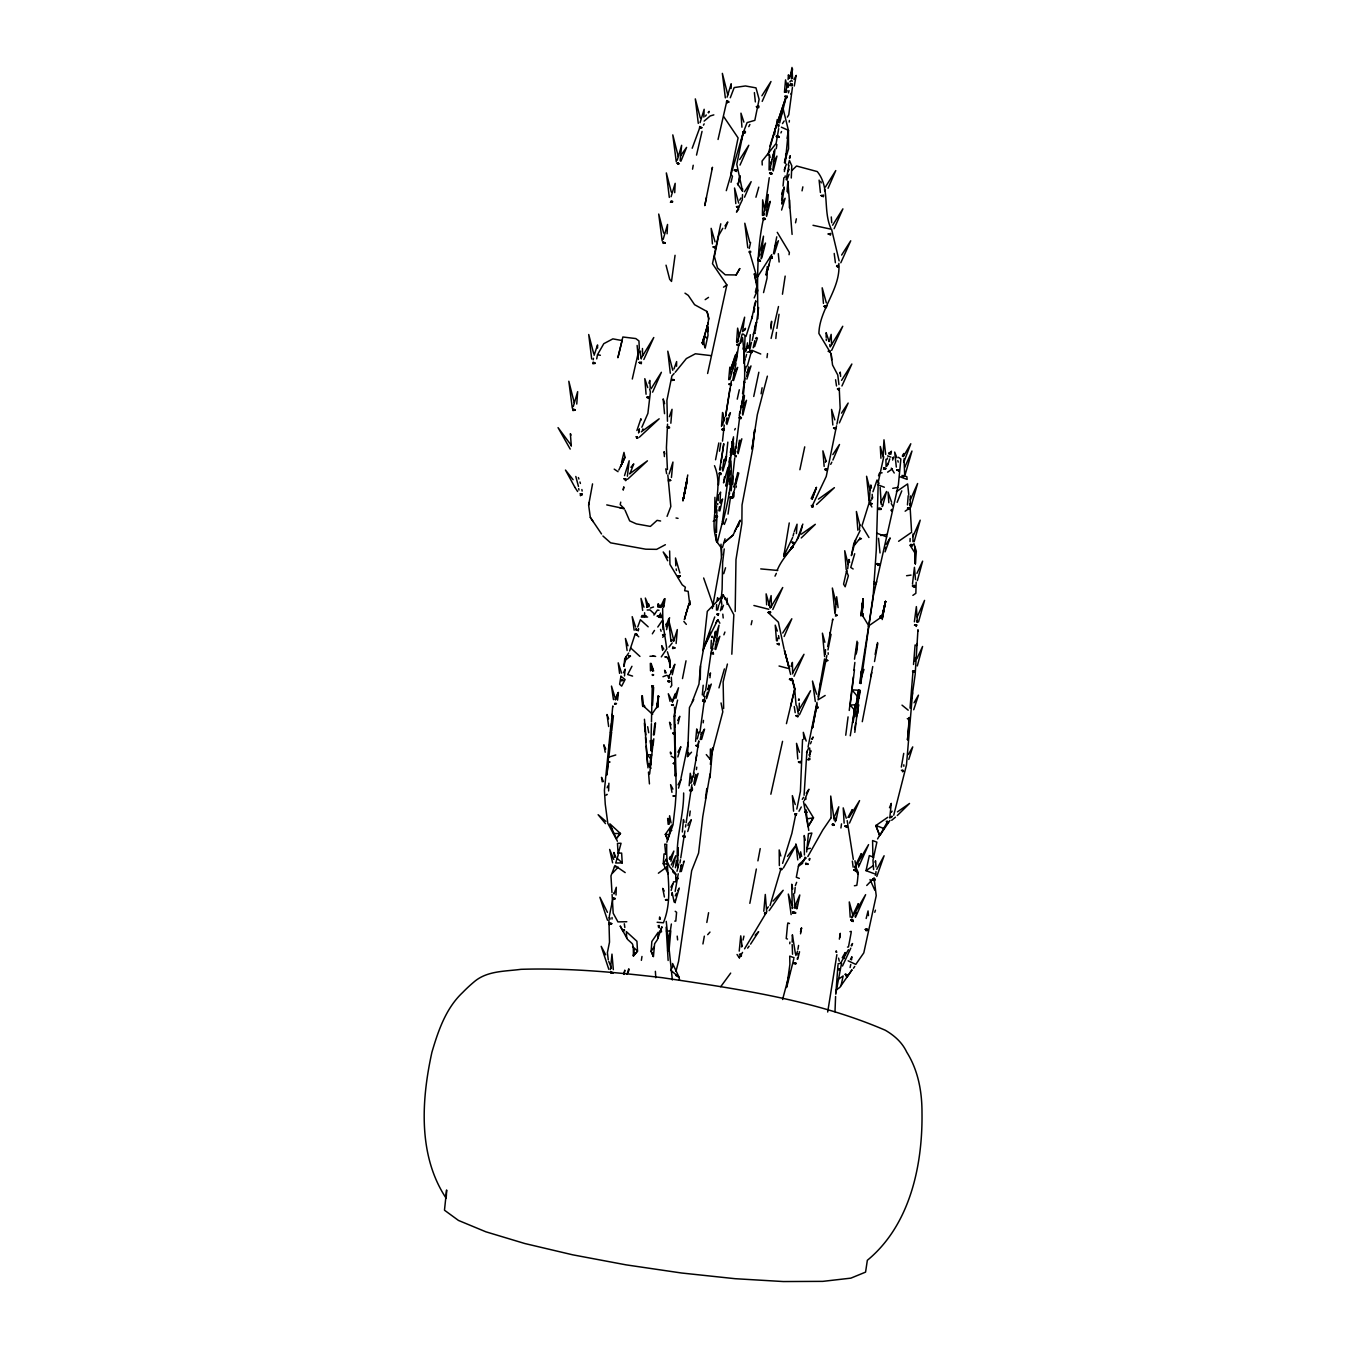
<?xml version="1.0" encoding="UTF-8"?>
<svg xmlns="http://www.w3.org/2000/svg" width="1349" height="1349" viewBox="0 0 1349 1349"><rect width="100%" height="100%" fill="white"/><g stroke="black" fill="none" stroke-linecap="round" stroke-linejoin="round"><path stroke-width="1.5" d="M637.133 345.445L638.431 359.441M744.463 350.538L744.429 346.137M863.056 616.409L863.056 613.728L861.589 613.98L863.056 598.686L862.196 615.245M730.888 461.004C732.625 482.487 727.549 503.362 722.474 524.002M665.546 834.39L667.704 839.82L673.016 824.762L675.225 805.555L676.237 791.779L675.343 746.638M640.893 420.298L640.91 418.73L636.913 430.55M702.323 694.937L703.2 685.241M883.005 456.94L883.983 439.808L885.669 454.411M706.269 754.597L710.282 759.436L710.417 748.948M743.957 361.347L745.019 337.84L744.833 335.463L743.114 334.012M792.167 942.091L792.386 934.79L795.472 953.996M597.556 348.059L597.556 344.922L594.116 355.276M735.188 611.502L735.981 559.616L741.866 523.429L742.034 504.981L752.843 448.155L754.664 429.926L752 448.93M911.536 531.152L910.153 507.73L905.145 511.204M700.266 679.609L700.502 665.883L703.723 647.824L714.751 616.931M675.967 971.246L678.581 961.314L691.666 870.678L698.58 853.091L702.762 816.685L710.063 773.955M767.244 266.562L767.041 278.147L763.551 292.598M609.09 919.006L609.107 917.438M613.34 969.661L611.974 954.114L610.406 969.627M658.278 606.763L658.413 603.93L659.459 606.645M675.276 750.128L674.584 707.196L674.702 708.04M715.864 532.282L716.926 512.097M716.555 532.383L716.555 515.824M718.208 500.664L718.326 494.712M787.681 189.012L787.833 181.306L792.099 234.406M789.367 207.695L789.536 199.972M907.455 504.931L908.197 495.757M910.035 541.59L910.137 538.538M914.386 621.805L916.359 606.595L917.32 621.906M677.586 866.058L678.007 847.644L678.075 855.401M660.841 607.084L660.858 605.178L659.998 606.915M666.221 623.845L666.153 626.695M671.448 672.291L671.465 670.386L670.622 672.122M617.909 695.561L617.893 692.846L615.296 699.676M675.36 899.648L675.242 902.785M763.146 220.14C756.182 252.735 757.598 285.988 757.902 318.786M861.151 671.279L860.814 683.623L872.584 599.26L898.383 484.763L900.862 458.947L898.367 457.277M862.618 615.684L862.669 613.795M620.54 833.463L616.105 838.758L607.826 823.413L605.246 804.088L604.419 790.278L610.675 727.415M650.184 766.299L650.876 755.002M689.761 604.706L688.159 591.351L684.651 590.71L685.359 587.203L682.206 584.825L669.964 564.455L669.627 550.982M825.284 654.332L825.537 649.662M804.088 795.252L806.753 753.636M742.506 194.593L742.321 199.804L736.487 212.13L738.78 209.044M742.608 191.339L736.79 164.308L743.198 132.775L747.093 122.59L754.833 120.348L759.116 99.337L755.98 87.87L745.441 85.965L734.193 87.567L730.298 97.769M642.546 355.714L642.461 348.497M650.471 766.03L650.707 759.807M652.174 741.798L651.837 750.786L650.1 740.753M744.463 395.459L742.439 414.109M831.54 344.484L831.153 334.367L829.247 341.314M658.008 706.927L658.43 695.983L656.912 707.719M676.557 366.253L676.625 361.566L673.994 368.918M691.548 752.186L687.535 756.553L689.44 707.567L693.74 699.473M731.141 88.461L731.209 83.773L727.094 97.162M766.637 911.3L765.288 894.454L763.804 911.266M664.433 634.401L662.595 634.839L663.86 634.721M665.124 656.862L666.861 657.064L665.108 657.014M673.37 704.515L671.532 704.903L673.471 705.105M788.103 79.49L788.406 74.819L789.334 77.82M657.975 706.792L658.43 695.983L657.317 706.741M667.553 950.674L669.02 950.657L670.757 930.979L666.372 931.046M732.844 484.257L733.182 476.332M446.334 1196.276L446.62 1189.97L444.479 1210.205L458.475 1220.44L485.876 1231.806L524.812 1243.525L572.634 1254.806L626.088 1264.856L681.532 1273.001L735.171 1278.7L783.364 1281.55L822.823 1281.365L850.865 1278.144L865.569 1272.124L867.34 1260.303C910.035 1225.128 922.733 1165.418 921.991 1112.52C922.008 1091.442 918.113 1070.212 906.764 1052.186C902.245 1042.507 894.488 1035.594 885.315 1030.248C814.779 999.761 737.684 989.019 662.258 977.688C615.363 972.191 568.216 967.84 520.95 969.324C505.555 971.415 488.389 970.69 475.472 980.723C470.97 984.399 466.687 988.328 462.64 992.51C445.878 1008.276 438.256 1030.703 431.916 1052.237C421.394 1100.008 417.836 1155.806 446.249 1198.384M647.874 606.662L647.925 604.706L646.626 607.387M912.969 541.691L912.936 534.035M651.398 723.705L650.842 750.718L652.292 740.281M651.466 721.985L652.258 685.629M836.127 952.36L836.211 950.826L836.751 952.276M667.536 424.193L666.423 447.598L667.418 469.57M915.178 553.377L915.128 547.424L915.296 563.747L915.128 547.424L915.347 563.747L916.325 551.235L913.897 543.512M729.253 484.527L729.792 478.271L730.231 479.789M731.816 654.214L733.839 614.722L723.283 594.926L707.298 611.35L703.031 650.555L710.114 632.108M889.278 453.871L889.362 452.471L888.687 453.702M875.99 871.589L875.788 874.675M608.989 748.746L609.192 745.238M708.225 330.893L707.264 326.104L708.191 322.512M716.606 604.537L716.471 610.085M732.861 454.411L733.603 442.877M771.409 607.134L771.122 595.6L768.711 605.364M792.672 673.927L792.386 662.393L791.121 666.524M799.215 710.367L799.299 703.183M766.434 271.149L766.148 275.213L771.746 254.641L757.008 277.658L749.437 251.605M904.639 474.072L904.032 458.761M910.271 506.533L910.238 495.825M683.639 792.976C683.926 815.757 675.495 837.999 677.535 860.679M752.287 340.437L755.744 323.693M861.977 613.761L863.056 598.686L860.864 615.903M835.807 994.213L837.982 964.957M633.642 955.699L634.081 949.831M660.099 614.925C660.15 614.621 660.909 618.011 660.386 613.104M656.71 707.247L658.43 695.983L657.351 706.691M655.378 971.314L655.799 977.772M657.789 938.516L658.245 932.193L651.837 941.501L651.129 951.281L653.422 956.66L654.619 943.744L657.317 939.815L661.971 926.78L659.981 932.344M668.311 873.022L668.244 873.983L663.27 863.714L663.995 853.934L666.035 854.102M674.922 715.729L674.045 716.994L675.427 776.164L675.596 773.837M787.074 191.541L787.833 181.306L788.001 193.042M861.826 615.532L863.056 598.686L861.033 615.448M861.775 615.228L863.056 598.686L861.792 615.329M858.217 704.667L854.811 732.355M675.023 697.703L675.158 693.909L672.342 701.092M719.337 474.781L718.528 484.78M717.685 504.627L717.786 503.531M724.228 548.925L722.642 562.466L722.103 589.361L721.226 598.804L719.287 604.234M771.004 328.954L771.611 321.298L770.835 327.352M792.419 87.466L788.76 114.817L787.344 117.144M847.712 568.789L848.201 564.118M859.397 529.533L859.869 524.879M859.633 690.317L856.463 717.162M901.334 767.075L903.729 753.383M667.03 870.189L667.317 866.581L658.379 873.208M675.444 867.711L676.389 860.544L677.822 867.677M916.173 582.195L915.853 593.307L912.868 595.364M908.282 736.116L907.506 739.707L909.293 717.483M910.035 708.124L912.936 672.038M913.526 664.517L915.094 644.974L916.595 645.53L917.168 643.54M700.502 665.883L698.967 684.145L692.239 701.75M733.316 440.668L733.502 438.476M792.386 908.248L792.521 906.697M799.89 858.065L800.632 851.826L801.66 856.43M703.858 117.076L704.161 109.286L700.064 122.658M707.736 331.888L708.124 327.453M709.979 777.867L712.626 748.105M776.248 126.435L777.226 119.521M777.328 640.893L777.614 638.043M606.797 772.387L606.932 774.731L608.517 757.227M719.978 502.502L720.551 492.081L719.894 494.088M739.437 440.229L737.768 452.623M791.273 178.017L791.796 165.792L789.418 160.396L788.17 165M912.582 692.813L906.477 765.001L893.729 815.201M670.082 859.6L670.284 856.716L669.357 858.453M671.819 895.399L672.173 892.566L674.095 901.992M659.391 919.36L659.644 916.949L660.234 919.327M781.644 200.495L782.639 190.192M783.044 186.061L783.836 177.798M784.427 171.61L784.831 167.478M785.236 163.347L788.406 130.33L783.347 109.691M789.755 943.727L789.907 942.074M794.628 893.122L795.185 887.507M803.481 801.407L808.051 826.701L813.211 817.73M816.87 705.831L812.52 727.735L812.874 724.076M806.651 851.927L808.422 833.648L811.879 833.041L806.938 848.943M832.417 620.321L832.856 618.972L827.696 646.475M847.189 820.647L853.293 859.38M839.887 937.386L840.292 933.323L839.348 939.14M835.587 996.456L834.997 1011.767M907.506 739.707L909.597 717.752M914.993 661.195L915.448 657.503M775.827 338.498L776.434 332.427M722.491 441.123L724.244 425.07M725.829 461.071L727.819 442.135M730.416 497.764L728.022 514.104M789.974 158.086L790.21 155.675L789.367 157.951M736.352 360.47L738.932 343.641M653.169 744.783L653.81 738.797M654.248 734.817L655.53 722.845M723.958 459.722L722.457 470.042M731.124 490.867L734.75 457.851M789.216 122.068L789.367 120.516M606.932 774.731L608.433 761.021M608.871 757.109L611.569 732.574M611.755 730.821L613.424 715.712L612.176 715.729L611.991 714.397M667.097 233.782L667.553 224.457L663.168 239.363M674.719 192.671L675.174 183.329L671.077 196.718M649.628 774.022L653.22 742.102M668.396 941.164L669.053 935.397M711.328 640.269L710.906 648.599M739.792 416.335L736.217 444.917M753.787 311.602L754.732 303.508M690.216 811.036L689.609 815.875M703.183 722.828L703.47 720.4M709.945 677.771L710.468 672.915L709.625 675.208M838.842 263.409C840.933 289.124 819.366 308.921 818.91 333.49L831.153 353.86L832.535 365.006L837.78 375.022L838.943 384.566M714.919 497.343L714.683 512.907M797.95 955.008L798.136 953.608M854.305 709.861L850.19 705.038L854.473 669.627M856.497 652.95L857.762 642.529M851.556 959.864L851.894 956.728L850.426 959.527M849.229 710.451L853.377 676.878M734.362 487.562L734.615 485.505M767.75 267.321L767.345 270.559L769.132 264.219M766.991 357.637L767.514 353.59M796.416 533.58L797.057 524.205L794.291 531.54M870.054 489.636L869.447 500.53M845.739 735.222L848.066 716.892M853.866 670.386L854.878 662.443M855.907 654.501L857.239 644.08M653.405 734.969L654.889 723.384M710.367 764.327L711.159 758.273M711.682 754.226L712.457 748.172M747.734 348.329L748.088 345.243L747.329 346.609M774.562 134.681L775.371 128.678L785.826 97.381M704.852 696.286L699.912 732.676M705.578 690.739L711.277 651.112M696.421 769.588L696.742 767.176M705.46 798.574L706.809 788.49M786.686 987.519L789.89 964.333L789.721 956.121L794.089 957.739M733.519 436.823L722.305 522.468L717.348 542.45C707.061 517.207 725.071 490.952 714.481 465.692M758.61 307.538L755.339 331.196M675.056 255.298L671.515 281.435L669.694 279.31L666.035 265.18M608.584 790.952L608.888 783.213M616.004 895.028L616.308 887.288L614.099 893.746M856.075 716.471L856.649 712.339M656.912 706.927L657.081 705.712M698.226 744.935L698.782 740.905L695.814 760.381M767.277 206.92L770.296 201.49L766.569 216.363M840.933 827.999L841.506 823.885M854.743 729.472L855.603 723.317M854.507 659.155L857.053 641.197M911.806 698.327L915.178 674.399L917.961 629.764L918.096 631.18M662.983 629.46L662.646 608.365M719.489 506.634L718.865 510.765M758.239 258.536L763.5 236.176L761.038 258.941M739.252 415.745L739.876 411.614M734.564 454.259L735.981 446.047M638.397 628.836L638.111 630.624M765.119 206.498L769.267 177.697M789.064 254.708L789.384 252.516L777.26 232.332M723.705 443.838L720.939 462.606L723.789 443.973M735.694 362.527L737.228 352.089L731.293 369.221M613.357 898.417L615.228 898.501L613.373 898.485M735.964 363.505L732.726 380.249M730.163 457.446L725.914 486.011M730.45 455.557L732.777 439.943M791.357 78.613L792.554 68.934L789.35 78.141M776.754 236.834L773.5 253.578M797.31 904.454L796.584 908.602M725.509 416.656L731.394 380.873M771.375 163.33L771.898 159.806M729.118 462.117L729.708 458.137M776.282 148.677L776.906 144.512M742.54 393.689L743.67 386.101M743.957 384.212L744.884 378.04M678.26 873.764L675.141 891.487M684.921 830.933L680.756 857.947M685.528 826.971L685.865 824.711M686.152 822.721L691.835 784.747M669.559 936.071L671.364 923.998M691.008 790.497C686.169 789.89 694.853 793.499 691.818 787.091M693.335 777.024L693.926 772.994M776.94 328.38L779.031 314.3M782.454 294.217L785.169 276.09M754.057 312.209L754.631 308.415M755.221 304.621L755.794 300.827L751.646 318.769M790.48 76.1L791.998 67.45L792.554 78.461M850.258 735.795L855.468 704.178M625.346 660.217L626.189 656.609L623.896 666.457L624.756 658.649L628.651 653.068M818.034 696.708L824.526 658.953M725.728 415.661L729.843 389.035M852.585 722.777L854.17 712.542M576.748 404.059L577.659 391.648L573.274 406.555M641.365 960.336L641.972 956.458M724.497 476.855L723.536 482.891L728.005 467.412M731.377 449.74L731.242 450.701M679.963 863.006L680.469 859.785M853.057 722.524L858.571 690.047M835.942 992.813L841.574 963.152L838.066 963.759M730.332 452.674L730.973 448.627M827.696 1012.02L836.869 954.687M719.472 451.224L720.804 443.012M719.573 469.604L720.67 463.449M769.975 169.485L771.527 161.273M763.315 214.896L768.272 194.593L766.215 215.317M761.106 393.807L762.101 387.787M752.051 448.829L757.329 414.615L767.379 376.152M854.372 716.083L858.79 690.03L857.559 697.568M789.013 165.337L786.113 179.67M792.622 537.526L783.803 556.075L789.249 522.94M885.315 548.858L885.585 547.289M787.091 138.306L788.406 130.33L781.375 127.177M819.922 686.708L820.833 681.194M626.712 937.943L626.341 931.603L636.93 941.282L637.521 951.096L633.406 955.935L633.895 953.001C632.664 962.124 634.452 944.907 631.922 943.356L627.437 939.275L620.169 925.97L623.272 931.653M825.47 462.336L825.706 460.936M778.677 128.678L776.13 143.449L762.067 161.087L762.236 165M717.078 600.389L717.584 597.624L718.241 600.322M797.917 949.308L798.574 945.43M800.547 933.812L801.525 927.994L800.497 931.889M851.759 812.587L852.231 809.619L847.931 817.511M844.744 955.53L845.216 952.546L842.214 957.756M692.543 169.165L693.217 165.252M746.115 350.875L747.498 342.848M848.437 562.567L849.01 559.481L849.6 562.567M870.29 488.085L870.864 484.999L871.454 488.085M779.688 122.928L784.68 102.844M693.504 773.567L696.759 755.035M836.093 817.663L835.267 821.794M716.488 541.269L716.184 534.457L716.488 541.269L720.906 547.323L722.508 547.374L725.037 538.791M713.874 640.606L715.526 631.315L713.52 641.433M742.608 331.669L744.631 317.184L737.178 342.916M772.876 169.907L774.933 149.183L772.522 157.209M748.577 366.861L746.655 376.405M712.323 608.601L721.411 557.761L721.007 544.17M708.866 685.005L707.972 689.794M695.679 774.41L693.74 783.954M670.841 423.232L672.038 409.303L669.391 416.656M686.641 482.638L687.332 478.828M676.119 643.524L677.299 629.595L673.522 641.449M715.931 510.327L716.707 506.229M702.93 943.963L704.347 936.139M706.825 922.463L708.596 912.7M593.172 359.829L593.459 358.311M677.249 160.194L681.633 145.287L680.132 160.733M624.486 675.933L625.16 669.155L623.474 672.746M638.633 628.803L638.262 630.708M749.251 248.536L750.584 242.483M682.493 678.581L686.017 660.808M596.713 358.868L597.472 354.736L603.796 343.675L612.851 338.869L622.125 340.555L617.893 357.738L622.85 336.997L635.801 338.565L638.954 340.943L639.291 348.261L632.293 379.018M601.519 533.951L590.322 517.392L588.636 505.15L592.548 483.886M778.491 306.527L771.105 338.414M681.312 864.827L679.896 871.876M874.506 661.55L877.777 643.692M882.212 619.562L885.517 601.469L881.976 616.409M708.141 327.419L707.18 326.003L708.04 335.176L705.19 348.059C700.047 335.378 712.913 323.726 706.859 311.434L694.583 304.689L688.277 295.38L684.988 293.171M687.771 474.966L682.982 500.614L684.668 493.009M673.994 716.117L677.603 700.08M812.52 727.735L816.954 704.026M725.779 460.785L726.538 456.215L724.969 458.896M816.988 702.273L808.051 747.026M890.846 454.309L891.385 451.207L889.75 453.888M749.842 903.341L756.351 869.026M757.902 860.864L760.212 848.605M671.65 641.197L671.937 639.679L671.229 641.062M862.281 721.681L871.791 672.51M876.799 646.559L877.575 642.546M715.56 459.773L718.815 442.961M790.076 85.796L790.531 83.419M781.813 204.003L784.309 187.14L781.847 194.02M701.699 732.456L700.198 739.606M687.973 825.47L688.428 823.075M860.477 858.082L861.235 853.63L854.743 867.07M857.526 908.113L858.284 903.661L851.792 917.101M750.297 334.721L749.235 348.582M711.749 637.521L712.019 636.138L712.373 637.487M870.779 676.608L872.752 666.558M875.113 654.484L877.086 644.417M614.655 703.47L616.51 703.571L614.672 703.554M644.164 615.717L646.019 615.869L644.181 615.852M663.91 605.937L665.091 598.652L661.752 606.898M826.87 655.445L818.05 699.844L825.166 695.477M827.966 649.898L831.068 634.317L829.854 634.536L829.955 632.479M624.536 475.607L629.174 460.751L627.403 476.231M728.258 470.211L728.713 467.901L727.92 471.745M799.552 951.753L797.664 959.324M866.176 918.484L868.048 910.946L868.452 915.6M889.834 817.342L891.267 803.38L889.497 807.747M718.056 139.47L726.892 100.737M809.096 859.886L809.366 858.504M797.225 959.173L797.512 957.79M882.229 617.741L885.517 601.469L881.605 618.061M588.636 505.15L589.226 502.317M620.725 502.132L620.22 504.627L624.233 508.624L620.102 508.033M609.394 915.887L613.053 897.911M730.197 472.723L726.184 485.876M795.539 222.804L796.365 218.808M802.048 190.85L802.857 186.853M679.255 887.996L675.174 902.026M813.076 505.47L813.059 506.904L811.255 505.42M836.532 425.846L826.246 476.45L811.946 506.533M836.886 424.142L840.14 408.14L839.247 388.225M742.523 952.411L739.454 957.756M795.623 814.981L791.863 833.429L782.622 863.343M796.821 809.08L800.412 791.391L802.537 739.539M882.229 617.657L885.517 601.469L882.263 616.51L868.149 626.256M707.618 373.488L726.858 284.926L712.491 263.696L720.771 223.799M671.431 477.495L672.949 462.049L669.155 473.904M755.389 292.193L756.249 288.012M680.975 778.289L688.378 742.473M742.135 334.063L739.927 343.54M727.094 418.443L726.049 423.198M749.842 349.509L751.444 342.376M754.799 340.656L753.197 347.772M711.564 650.926L713.79 641.433M706.488 197.544L704.768 205.621L712.474 167.276L711.918 169.434M617.538 700.131L618.415 692.408L615.448 699.693M731.596 497.056L732.305 498.169L733.519 492.233C736.2 501.356 727.145 497.882 730.905 496.736M735.188 484.409L737.718 472.555M735.154 484.476L736.79 476.703M753.737 396.471L758.846 372.24M799.873 469.722L804.729 446.856M686.708 483.195L682.982 500.614L687.197 478.861L682.982 500.614L686.675 483.279M745.137 329.847L745.457 328.33L743.704 330.876M725.104 599.344L725.425 597.826M613.879 893.712L614.082 892.819M739.353 957.908L737.026 954.485M663.607 607.37L663.927 605.87M740.652 407.516L741.09 405.476M883.764 456.755L878.233 482.166L876.277 550.105L872.938 599.209L859.6 683.302L864.001 669.424M803.144 860.713L802.571 863.343L798.406 866.227M800.665 932.007L801.525 927.994M830.799 818.27L822.755 830.057L807.832 856.548M841.034 985.681L843.142 975.951L838.033 979.475M873.865 873.545L866.041 870.645L869.312 855.603L873.612 857.188M850.764 964.501L850.072 967.553M875.113 888.687L874.793 890.155L870.021 879.514M751.157 624.722L752.051 620.641M640.269 352.544L640.573 351.145M737.245 399.169L739.319 389.76M770.852 794.224L782.555 741.326M844.137 958.464L844.457 956.997M743.063 940.017L743.94 936.105M784.916 177.292L785.219 175.926M855.671 539.853L851.388 555.619L853.866 543.293L860.122 530.562M785.607 92.272L787.968 82.812M729.86 379.592L734.362 363.134M722.626 424.918L724.346 417.802M717.634 610.035L718.747 605.279M721.597 605.937L720.484 610.692M703.52 696.253L704.616 691.514M707.483 692.172L706.37 696.927M739.606 413.89C746.452 389.153 745.221 362.898 742.574 337.604M774.444 150.683L771.965 159.57M696.522 155.084L702.036 131.376M676.996 871.252L678.732 864.271M725.458 462.285L722.811 471.088M735.998 487.495L736.352 485.994M790.598 706.37L794.713 689.086L796.079 705.257M727.415 664.045L723.131 681.953L723.654 708.562M786.433 723.654L794.848 688.513L791.678 678.446M788.457 92.929L789.03 90.568M732.827 369.053L734.362 362.712M714.919 649.189L719.034 625.194L714.43 639.072M697.298 738.932L699.119 731.866M690.857 783.297L692.678 776.215M621.501 462.488L623.98 452.404L624.975 457.345L620.506 466.552L623.474 460.734M783.803 556.075L784.798 552.028M731.006 182.284L732.473 176.348L730.77 173.836L738.088 137.885L723.722 116.655M740.921 142.067L743.198 132.775L726.285 190.664M793.06 536.042L793.836 533.024M747.363 365.984L751.646 350.656M786.99 986.136L793.802 958.903M628.651 970.639L629.022 969.122M794.274 86.016L796.18 75.375L794.005 79.49M746.57 354.382L745.778 357.35M741.579 403.435L742.641 399.388M778.39 127.177L778.997 124.816M753.298 334.417L753.568 333.338M732.271 498.101L734.783 488.473M735.778 484.628L738.797 473.077M784.781 102.44L786.197 97.061M662.528 606.544L664.231 599.057L660.268 607.505M757.447 337.941L754.58 346.693M678.075 723.789L679.778 716.302L677.687 720.484M710.282 759.436L722.811 711.817L721.041 702.947M782.589 999.508L790.025 971.449M742.22 190.749L742.692 188.978M887.76 463.415L887.018 466.063M744.935 371.009L746.267 366.321M784.696 161.239L786.4 153.769L785.54 155.051M755.929 197.241L758.779 187.157M767.935 154.899L775.371 128.678L785.978 97.195L787.327 96.369M668.649 677.552L669.509 674.82M770.06 905.55L780.987 868.621M794.342 905.246L794.73 903.897M708.68 112.827L709.102 111.377L708.124 112.557M666.895 842.248L671.836 825.082L665.31 834.373L667.637 839.668M718.966 687.889L724.396 668.919M889.767 458.879L887.827 464.815M791.897 86.066L792.318 84.582M854.71 553.714L850.764 567.474L853.158 568.991M704.111 336.71L706.134 337.57L704.111 336.71L702.205 343.287L707.264 326.104L707.905 330.825M743.046 349.104L744.193 345.209M687.535 756.553L688.664 752.675M652.343 670.554L652.764 669.138M882.195 506.33L882.583 505.015M809.535 860.055L809.973 858.554M797.023 908.754L799.788 894.977L794.19 907.877M836.009 820.597L838.774 806.803L833.665 818.236M856.042 913.914L856.463 912.48M875.096 862.247L875.552 860.763L876.024 866.952M648.92 383.15L649.796 380.384L650.252 387.618M636.172 630.27L636.441 629.342M672.274 674.702L674.837 664.248L672.746 668.429M675.967 698.226L678.53 687.788L672.443 702.036M784.376 162.639L788.558 148.812L788.406 130.33M731.091 368.968L735.256 355.141M874.776 912.278L875.434 910.17M723.722 573.696L725.543 567.76M738.291 526.312L740.112 520.377L734.48 531.708M754.749 328.161L756.587 322.192L755.76 323.642M743.215 397.382L743.839 395.375M607.168 787.799L607.775 785.944M627.032 974.265L628.651 969.054M671.161 890.424L673.168 883.072L670.908 887.136M769.807 146.434L775.371 128.678L783.398 109.606M803.819 860.932L805.016 857.138M734.885 454.208L735.846 451.291M719.86 510.967L722.558 498.995L720.265 503.042M880.341 617.842L880.442 615.835L879.835 618.196M745.963 336.508L752.54 316.054M666.558 629.629L669.593 617.707L666.237 624.739M722.052 598.754L723.283 594.926M858.52 865.282L858.993 863.866M892.65 460.06L893.594 457.041L892.583 458.255M839.803 373.471L840.258 372.105L840.629 376.438M798.473 700.215L798.928 698.833L799.08 700.249M745.322 358.834L743.771 363.168M678.53 788.136L681.026 779.351L678.041 784.781M789.081 174.274L786.905 179.99M668.75 678.496L669.239 677.046M723.469 605.279L721.884 609.613M770.464 170.025L770.953 168.574M763.804 215.435L764.293 213.985M720.046 470.16L721.074 467.26M672.746 867.002L675.798 855.721L671.262 864.996M762.826 218.842C765.237 221.691 766.586 216.498 762.86 218.521M917.354 580.593L922.632 561.133L916.932 573.359M917.303 665.934L922.581 646.475L916.882 658.717M775.001 576.158L776.333 573.359M872.955 491.761L877.035 480.008L879.059 483.347M878.519 475.759L879.379 473.263L882.111 472.791M677.839 756.958L680.84 746.722L677.873 752.152M670.891 861.303L673.876 851.067L669.576 859.279M681.296 871.538L684.179 861.033L683.302 862.315M855.081 916.73L855.57 915.33M784.359 169.755L786.332 164.173M914.15 541.758L920.203 520.174L912.868 536.598M918.5 621.973L924.554 600.389L917.219 616.813M908.771 759.453L912.733 746.891L908.332 754.546M773.23 170.952L776.94 156.096L773.938 161.509M759.521 255.568L760.043 254.135M761.797 257.946L765.507 243.073L761.848 249.885M637.723 626.981L640.387 619.731L648.178 626.83M742.793 415.155L746.503 400.282L742.844 407.094M716.572 511.49L717.095 510.04M738.105 453.669L741.832 438.813L738.83 444.226M701.564 739.471L704.549 729.118L702.795 731.664M802.149 526.026C799.266 544.001 783.196 554.726 777.108 570.56M741.461 946.88L742.001 945.464M851.708 945.851L852.551 943.541L851.152 945.565M723.873 634.839L724.919 632.057M802.857 524.087L797.158 539.516M816.449 487.444L812.149 499.012L816.449 487.444L811.154 498.574M901.79 490.867L897.136 502.334M812.283 739.252L813.127 736.992L811.744 738.965M905.128 474.713L911.975 451.038L904.639 467.462M910.777 507.19L917.607 483.515L910.288 499.923M795.843 955.497L797.596 951.146M913.711 709.759L918.45 695.157L914.049 702.812M699.693 127.919L692.189 148.238M667.064 516.363L670.824 506.499L667.839 475.017M791.593 85.172L792.15 83.722M659.762 931.468L661.583 931.771L660.251 931.063M882.448 506.549L886.563 491.474L880.796 502.587M795.354 885.635L796.652 882.33M781.594 210.056L785.135 198.269L781.762 203.446M726.875 424.497L730.416 412.71L728.662 415.256M694.566 785.253L698.107 773.466L694.718 778.643M687.737 831.524L691.295 819.737L689.541 822.3M670.301 674.146L672.106 669.846M730.011 370.098L737.228 352.089M850.814 948.162L842.484 966.036M725.138 228.723L727.769 221.978L725.003 225.941M885.062 551.876L890.138 537.914L886.259 544.254M810.496 743.737L811.407 741.495M754.192 297.91L757.261 290.406M780.919 132.927L781.526 131.511M774.292 253.899L778.424 240.712L775.051 245.889M738.004 341.752L738.594 340.336M741.916 340.117L740.685 342.916M733.519 380.587L737.65 367.383L735.07 371.245M746.874 379.103L751.005 365.916L746.874 372.425M712.407 649.763L712.997 648.346M715.712 649.527L719.86 636.323L716.471 641.517M724.312 429.319C721.968 427.414 720.299 430.854 724.228 430.28M641.854 427.245L647.891 413.384L650.403 392.036L649.628 389.001M903.779 462.252L910.794 443.754L903.341 456.586L903.746 453.517L902.312 456.097M876.799 876.462L884.101 855.755L876.749 869.346M744.631 352.173L745.255 350.757M804.409 800.429L808.945 789.249L806.196 793.229M675.293 895.905L676.524 893.24M642.377 430.213L642.984 428.864M629.595 650.994L635.295 633.625L638.752 636.779M628.01 972.444L628.685 970.926M786.534 92.086L787.158 90.687M706.539 698.647L711.294 684.061L707.921 689.238M610.608 972.713L613.171 972.764L610.692 971.904M808.591 748.155L806.533 752.54M646.593 606.814L647.402 605.145L647.436 606.966M809.13 755.12L811.187 750.955M734.665 429.909L735.323 428.51M886.866 459.453L887.541 458.036M630 473.566L633.76 463.887L630.91 467.327M724.346 542.635L733.08 535.131L740.112 520.377M744.547 197.207L751.157 181.66L744.496 191.743M733.755 486.736L734.412 485.353M832.889 460.043L839.5 444.496L832.839 454.579M618.803 470.076L624.975 457.345M870.56 501.238L871.235 499.838M835.419 616.038L837.105 615.414L835.722 615.346M854.811 867.98L868.571 844.626L858.504 867.12M851.86 918.011L865.62 894.657L855.553 917.151M745.913 349.357L746.604 347.975M828.067 188.287L835.756 170.581L825.47 186.955M784.157 636.475L791.829 618.769L782.724 633.035M703.723 647.824L717.837 619.697L719.86 623.221M723.536 461.645L724.228 460.262M891.436 817.528L892.094 816.196M748.779 126.654L749.892 124.496M762.185 101.377L770.987 81.513L761.881 95.779M740.011 165.118L748.796 145.27L739.69 159.519M641.23 358.16L653.776 337.503L643.844 359.492M652.612 392.154L661.398 372.29L651.129 388.664M834.12 228.706L842.906 208.859L832.62 225.232M830.225 346.929L842.754 326.273L831.659 350.369M839.365 422.912L848.15 403.064L841.489 413.148M830.714 464.343L831.827 462.201M770.195 608.146L782.724 587.506L772.808 609.478M798.001 711.395L810.53 690.739L799.434 714.835M801.272 806.972L799.013 811.238M631.956 666.288L627.673 674.534L632.58 676.102M667.215 900.289L665.445 899.817L667.131 900.07M849.482 823.109L859.566 800.615L849.179 817.376M841 962.478L848.42 949.679M677.839 890.593L678.547 889.295M739.724 200.158L740.871 198.033M840.798 262.785L850.73 240.797L841.624 255.062M841.928 385.983L851.86 364.011L841.574 380.384M792.571 672.797L803.987 654.299L794.055 676.271M680.925 161.189L686.574 147.395L680.452 155.944M703.453 125.187L704.161 123.872M871.96 498.456L872.702 497.09M846.818 977.334L852.045 969.813L839.803 987.434L836.464 989.744M722.794 228.301L718.663 235.485L714.397 256.512L717.533 267.962L725.239 274.808L736.132 274.96L739.69 268.535M877.575 838.96L879.295 835.908M886.226 821.254L887.49 821.592L879.733 835.604L889.969 820.394M733.519 373.892L734.278 372.56M726.268 419.219L727.044 417.886M744.564 948.836L766.755 911.857M652.36 633.828L652.849 632.968M680.857 866.311L681.633 864.962M878.806 563.899C874.354 562.229 879.835 566.563 877.575 564.793M736.132 274.96L739.825 268.704M678.041 518.353L676.034 517.982M728.005 475.135L730.467 471.206M769.503 202.822L770.296 201.49M758.863 106.959L756.435 106.773M790.008 85.257L790.818 83.925M641.517 362.055L639.122 362.493L641.5 363.05M738.662 206.245L736.487 206.65L738.645 207.291M715.493 246.53L713.115 246.951L715.493 247.508M649.038 398.528L646.744 397.281L649.291 397.736M787.664 171.981L789.283 169.35M823.446 196.769L821.103 195.571L823.632 196.01M828.37 234.119L830.782 234.288M701.176 734.294L701.969 732.962M779.081 643.406L777.193 643.861L779.317 644.4M791.93 678.817C786.568 679.694 792.925 678.26 791.188 679.963M769.621 173.279C771.712 176.23 773.23 171.357 769.605 172.891M762.944 218.302L765.406 219.196L764.124 218.504M734.514 455.76C738.476 458.795 734.294 454.546 736.014 455.793M912.464 586.09L915.077 585.871L913.695 586.427M805.151 804.156L813.498 817.798L808.186 826.465L805.909 809.67M802.284 799.35L803.566 797.293M872.483 879.481L875.113 879.447L873.359 879.953M782.487 123.585L784.174 120.988M755.541 338.768L756.367 337.469M904.505 475.59C899.361 477.276 905.854 474.781 902.852 475.792C900.609 477.242 906.764 476.872 902.026 475.388M653.371 632.108L654.501 630.438M872.499 879.514L875.197 879.261L873.545 878.941M783.398 867.997L796.281 844.727L787.496 856.311M715.83 622.715L717.837 619.697M653.961 615.093L657.418 610.085L659.02 610.271M657.789 627.032L662.494 620.203L666.794 648.903L661.314 656.862M662.747 637.301L664.838 634.249M652.309 687.417L653.472 685.73M671.313 677.265L671.768 685.359L670.52 687.164M651.82 714.346L657.722 705.763M674.854 724.565L675.023 726.926M666.322 859.279L663.27 863.714L666.979 864.034M654.113 946.947L651.129 951.281L653.27 956.256L653.101 953.305L653.27 956.256M854.743 966.457L853.445 968.278M750.584 944.131L758.644 931.67L755.153 935.177M891.251 812.368L892.111 811.154M705.409 116.166L706.286 114.935M720.72 986.692L730.686 973.101M747.65 948.111L749.133 946.138M580.374 495.538C585.871 493.026 577.237 495.218 582.195 494.459M678.125 577.423L680.318 576.006L677.873 576.074M766.822 908.821L768.34 906.848M668.952 647.132L672.207 642.95M606.038 795.117C607.674 794.443 606.78 794.156 606.932 794.46M615.92 866.766L614.385 866.901M613.407 899.058L615.228 898.788L614.351 898.535M878.637 509.5L881.217 509.382L878.789 508.506M877.794 565.366L880.239 565.197L878.384 564.557M769.132 910.626L783.179 890.273L773.044 901.115M854.473 545.181L859.279 539.229M620.388 833.48L616.223 838.623L609.866 823.801L620.388 833.48L613.508 833.564M633.406 955.935L637.521 951.096L632.58 946.576M739.387 954.232C743.721 955.176 738.038 954.552 741.377 953.996M669.728 829.922L671.144 829.837M707.685 934.672L709.979 932.075M674.112 373.488L671.886 375.949L666.895 400.468L667.468 421.242M675.225 372.257L686.354 358.581L695.393 353.775L711.378 355.664M727.617 102.575C724.497 103.114 732.052 101.748 726.841 100.939M573.072 408.932L575.332 409.86M667.435 426.571C672.898 426.79 665.141 429.134 668.548 427.903M790.345 549.481L793.212 546.598L784.545 556.092M647.183 610.018L649.982 609.917L654.552 614.099M618.196 867.171L612.8 872.87L612.75 871.909M866.732 885.484L874.152 877.828M792.234 547.593L793.212 546.615M628.617 656.423L630.472 655.968L628.583 655.631M791.829 170.547L796.534 166.011L817.258 171.576C830.293 187.342 822.772 210.022 830.765 228.082M739.201 345.074L736.858 344.602L738.662 345.546M789.873 81.817L791.509 80.299L792.217 81.277M897.304 815.521L909.53 803.464L897.422 811.879M736.419 171.508L734.143 170.244L736.756 170.564M713.166 246.951L715.054 248.182M639.173 362.493L641.264 363.758M828.37 234.068L830.782 233.394M830.529 235.097L828.252 233.832M789.334 679.272L791.273 680.503M806.264 857.947L798.76 864.625L796.315 877.272L799.316 878.384M801.239 537.964L815.319 524.306L801.272 534.204M704.127 121.106L710.215 115.93L713.84 114.884M889.8 818.067L891.672 816.482M895.466 817.14L891.689 820.293M641.315 431.832L659.172 418.814L639.409 437.177M629.578 473.836L647.436 460.835L627.673 479.182M816.567 504.492L834.407 487.663L818.438 499.113M610.035 762.05C607.994 760.6 610.018 763.365 609.006 762.134M724.868 541.86L733.08 535.131M726.437 101.799L728.915 102.204M677.721 164.14C678.412 165.219 678.581 161.138 677.805 163.364M572.836 409.624L575.264 410.163L572.887 410.551M621.349 679.997L623.238 680.318L621.349 680.25M672.645 647.537L674.905 648.11L672.51 648.549M625.683 659.965L629.916 656.558M625.734 480.699L624.031 478.693L626.358 479.856M828.084 660.538L826.043 660.47M758.037 260.07L759.672 259.834M609.377 922.851L611.839 923.711L609.428 923.34M650.285 608.095L653.54 606.999M612.024 829.011C612.446 828.455 611.316 828.505 612.193 829.129M875.737 825.521L879.615 835.335L875.956 825.504L887.777 817.275M887.625 472.167L892.347 468.912M896.377 491.694L907.624 483.92L908.771 494.577M898.603 541.286L911.705 532.231M873.983 583.881L876.766 581.959M866.041 870.645L873.343 865.603M883.662 467.816L886.124 468.659L883.612 468.221M581.975 494.661L580.492 495.555M705.173 299.647L708.512 297.387M723.519 287.185L726.858 284.926M838.454 266.343L837.173 265.416L836.599 266.343M912.531 585.989L914.959 586.899L913.256 586.899M679.154 576.934L678.142 577.456M853.226 920.001L850.797 920.237L853.141 920.979L850.983 919.866L851.742 920.338M691.632 790.345C688.294 789.081 691.244 790.16 691.244 791.087M611.131 973.287L613.171 972.764M747.127 352.291L751.949 351.06M659.476 615.06L661.229 615.228L660.116 615.566M623.862 930.372C624.992 931.923 624.031 928.753 623.811 930.287M665.377 544.709L656.643 549.347L645.749 549.195L610.625 542.838L602.919 536.008M637.048 634.553C634.266 634.941 637.352 634.418 636.34 634.182M912.632 670.841L915.027 671.212L913.644 671.768M665.546 899.665L667.114 899.496M713.233 521.321L716.117 520.056M855.974 870.038L853.748 870.206L854.693 870.29M898.99 469.958L897.085 470.008L898.333 470.127M892.347 510.04C890.121 507.73 893.662 512.94 891.031 510.411C893.696 511.288 890.391 509.146 891.689 510.192M865.232 929.478L867.609 929.63L866.193 930.169M662.966 676.726L666.575 675.36M860.46 538.959L859.482 539.617M677.856 576.495L680.334 576.057M652.646 674.871C651.112 674.955 652.815 674.77 652.798 674.399M830.242 351.904L828.101 351.263L830.276 350.858M835.638 428.678L833.497 428.038L835.453 429.269M798.018 716.37L795.876 715.729L798.052 715.324M805.724 864.456L808.034 863.815L805.538 863.293L808 864.422L806.753 864.136M793.87 963.726L796.129 963.709L793.937 963.017M610.473 732.322L611.637 732.102M645.918 616.122L644.198 616.476M630.405 656.288L628.651 655.934M744.075 382.644L744.968 382.357L744.075 381.784M713.098 653.304L713.233 652.258L711.142 653.388L713.621 653.961L711.597 652.933M684.516 836.717C687.164 835.402 680.958 835.25 683.201 836.7M699.524 128.138L701.918 127.75L699.642 126.486M592.919 363.775L595.179 363.37L592.886 362.864M671.853 380.469L674.23 380.013L672.426 379.541M668.311 480.902L670.672 480.497L668.48 479.991M809.619 759.706L807.747 759.723L810.142 758.863M608.197 757.329L615.768 754.968M878.992 507.983L881.032 508.404L880.56 509.163M839.668 969.037C837.257 967.671 840.461 971.718 838.37 969.223M672.797 704.785L671.532 704.954L673.37 705.493M916.275 625.616L916.409 624.722M716.066 515.976C715.678 514.863 715.155 519.078 717.499 516.498M791.054 94.312L791.054 93.334M749.218 252.432L750.803 252.145L749.488 251.858M661.482 930.979L660.251 931.181M624.182 478.726L626.611 479.232M637.453 436.924C636.509 435.828 636.964 438.847 636.543 437.852M664.366 635.446L662.578 634.941L664.433 635.396M674.534 734.025L672.78 733.418L674.601 733.974M908.568 718.376C911.047 719.472 907.455 717.364 908.703 719.321M910.457 544.49L912.514 545.94L910.811 545.94M887.575 455.895L890.896 457.126M817.241 706.707L818.287 707.146M758.914 106.048L756.452 106.723M745.356 131.359L742.928 131.865L745.188 133.028L742.928 131.915L745.525 132.101L742.962 131.78L744.26 131.561M736.588 169.822L734.48 170.176M821.103 195.571L823.683 195.099M649.307 396.825L646.761 397.382M839.651 388.563C834.019 388.411 842.467 391.547 837.409 388.934C842.063 390.637 836.043 387.989 838.555 388.765M826.195 469.25C830.158 472.234 820.563 468.643 827.443 469.014M796.028 715.695L797.815 716.96M796.837 813.784C791.61 813.363 798.76 816.971 794.949 814.29C796.719 815.673 795.741 813.43 795.202 814.054M672.729 646.98L674.972 647.79M623.542 930.152L624.52 930.169M838.336 265.399L836.616 266.309M835.756 427.667L834.104 427.92M731.411 385.005L728.932 384.431L731.293 383.42M698.31 746.739L695.882 745.542L698.495 745.407M600.389 355.276L598.248 354.871M836.667 265.669L838.42 266.984L837.173 266.68M770.296 256.985C773.618 257.861 770.228 258.637 772.37 257.001M750.516 350.774L749.589 351.651L752.067 351.212M826.077 469.233L824.846 469.469L827.375 469.014M892.751 488.321L897.793 487.444M880.661 535.519L886.698 534.457M846.514 571.521L846.767 570.172L843.58 584.134L845.165 586.781L848.369 575.77L846.548 571.318M807.511 848.841L810.412 848.336M854.389 885.77L856.8 885.349L857.441 881.167L858.268 872.567L856.126 867.812L855.873 870.476L858.116 874.186M849.971 931.636L851.253 931.4L851.084 933.053L848.487 946.914L847.492 947.099M806.618 818.927L813.498 817.798M838.218 266.428L836.92 266.411M828.809 351.162L830.057 352.494M793.954 543.529L792.605 542.214M671.262 202.181L670.386 202.283L672.595 201.81M756.536 106.47L758.678 107.701L757.126 107.229M736.554 206.633L738.443 207.881M777.243 643.76L779.132 644.991M906.579 575.719L911.047 575.096M666.726 867.761C668.817 867.002 665.816 868.452 667.199 867.963M616.088 703.706L614.588 704.094M856.092 871.42L853.866 869.92L856.345 870.83M899.21 470.75L897.169 469.756L899.125 470.97M653.692 674.905L652.764 675.461M902.666 771.088C902.312 769.486 902.11 771.122 902.869 770.11M731.714 442.438C733.721 441.831 733.165 442.607 731.698 443.349M739.994 417.094L739.016 418.005L740.888 418.713L741.444 417.785L739.168 417.094L740.668 417.043M716.049 515.807L715.526 515.79M833.126 824.812C831.355 823.177 832.181 826.684 834.289 824.863C833.092 822.064 830.849 825.166 834.272 824.913M582.346 494.172L580.019 493.818L580.913 494.476M699.49 127.228L701.733 127.649M665.158 242.972L663.084 242.398M669.627 427.818L667.199 427.279L668.463 427.38M869.936 503.582L872.078 503.666L869.785 504.459M679.39 163.752L676.844 163.229L677.738 163.296M663.067 243.376L665.293 242.904L663.067 241.994M908.67 508.809L909.732 507.882M911.25 545.485L912.717 544.743L911.047 544.44M885.382 468.896L883.46 469.233M674.905 763.551L673.117 763.45L674.922 762.994M720.703 472.976L719.051 473.212L721.277 473.566L720.906 474.646L719.152 474.123L719.759 473.061M816.954 707.669L818.219 707.635L817.039 708.529M845.688 826.279L844.761 826.229L847.02 827.409M770.819 256.58L772.066 256.732M808.54 758.931C809.855 759.672 808.017 757.582 809.13 758.442M850.19 705.038L856.21 704.768M626.796 921.738L617.943 921.89L613.188 913.206L612.075 894.471M618.382 853.141L621.046 843.277L617.471 843.327L618.179 855.064L615.717 863.006L622.226 862.905L621.636 853.091L618.061 853.141M647.587 617.016L641.348 617.1L641.922 615.566L644.738 615.515L644.586 612.766M649.948 656.272L654.096 656.221M620.945 676.321L625.093 679.525L621.67 686.135L619.613 684.247L620.962 676.203M642.562 705.527L642.276 695.662L642.866 705.476L644.384 705.46L644.755 707.196M673.455 881.841L675.933 881.808L675.697 873.612L669.644 866.783L666.069 859.178M675.208 911.283L676.591 912.312L675.798 921.097L674.753 921.097M715.746 516.043L717.499 516.532M645.497 737.448L647.571 764.293L650.724 764.276M916.14 626.425L916.376 625.481L914.453 625.211L917 625.143L914.622 625.009M826.397 661.465C826.077 660.892 828.606 660.049 826.33 659.914M907.304 718.595L909.192 719.489L908.518 720.113M795.117 963.591L796.163 963.102L793.903 963.186M846.43 975.614L847.509 974.922L845.132 974.45L847.712 974.973L845.233 974.214M730.399 496.719L731.9 497.191M913.829 585.399L915.162 585.685L912.514 585.601M857.728 690.199L851.995 689.845L857.289 696.269M785.961 97.111L784.848 96.369L787.209 97.651L784.798 96.352L787.023 96.099M769.267 613.154L770.583 612.53L768.07 612.48L778.39 622.176L784.14 649.307M593.189 362.088L595.229 363.117M668.564 479.215L670.689 480.396M657.148 922.278L663.388 922.783C673.775 897.49 665.782 870.341 666.743 844.322L664.72 844.154L665.698 854.086M665.31 834.373L669.391 834.711M660.184 615.852L661.786 615.987L662.039 617.555L658.497 617.252M652.478 656.12L655.631 656.39M683.201 836.667L685.107 837.324L683.269 836.498M760.735 568.907L777.715 570.458M670.976 201.305L672.578 201.844M673.471 763.45L674.736 764.074M866.395 929.141L867.711 929.444L865.249 929.326L867.441 930.473L866.041 930.743M651.736 755.052L646.829 754.496L650.488 758.526M769.621 173.043L772.033 173.987L771.105 173.212M765.676 913.61L764.411 913.222M731.883 442.152L733.08 442.118L732.288 441.798M621.417 680.925L622.833 680.452M743.839 383.487L744.361 382.796M765.912 912.599C764.006 912.211 765.305 914.403 765.17 913.863M636.408 634.384C637.757 633.423 634.013 634.131 636.087 634.3M660.588 521.001L657.081 520.36L650.387 526.414L636.34 523.884L629.663 520.866L625.009 510.107M902.498 771.78L903.493 771.223L901.385 770.279M912.986 671.751L914.909 672.24L912.683 671.92M718.798 613.744L716.757 614.267L718.258 615.397M886.9 822.502C887.895 823.834 886.091 820.276 888.114 821.659M878.84 563.73L879.565 564.978M606.746 504.897L624.233 508.624M813.009 225.3L831.591 229.313L839.145 260.88M812.688 505.774C810.058 505.285 814.374 508.91 811.558 506.431M753.906 605.499L768.795 609.276M779.048 666.018L787.664 668.295M877.609 564.759L879.008 564.725L876.496 564.051M908.551 509.399L909.934 509.113L907.523 508.32L910.103 508.135L907.557 508.05M859.718 537.897L861.471 538.791M835.722 614.453L837.156 615.161M914.706 670.841L912.514 671.735M794.156 542.551L791.897 542.264L793.465 544.119M873.545 880.56L874.928 880.29L872.567 879.042M846.11 976.204L847.256 975.816L846.396 974.602M771.308 257.878L772.252 258.283L769.824 257.844M738.645 345.597L736.925 344.686L738.814 345.209M903.493 475.522L906.865 476.77L907.152 479.418L899.648 476.635M878.081 484.898L884.354 487.225M876.563 533.108L886.58 536.818M880.914 616.021L882.263 616.51M789.502 923.525L787.9 922.935L787.563 924.554L786.231 938.567L787.479 939.039M884.219 828.623L875.956 825.504M910.356 545.401L912.632 544.929L910.035 545.266L914.875 552.871M847.341 825.706L844.794 826.212L847.324 826.701M751.815 350.251L760.752 354.011M870.054 502.722L872.078 503.784M718.494 614.554L716.994 614.301M848.15 960.825L855.789 964.4L863.798 952.866L876.226 895.685L874.287 879.852M636.711 437.683L638.077 437.953L635.919 436.722M887.069 822.334L888.435 822.603L887.49 821.592M729.91 384.28L729.101 383.672L731.512 384.65M696.809 746.014L696 745.407L698.428 746.452M750.651 251.302L749.319 251.352M675.866 975.462L679.07 977.266L672.611 963.523L672.561 966.929L670.655 970.201L679.07 977.266M722.389 429.454L724.278 430.044M671.178 756.115L675.394 758.745M614.2 469.132L618.027 471.678M672.46 201.17L671.077 201.237M625.194 872.601L614.942 865.535L610.962 875.906L611.957 892.515M902.009 705.139L908.214 710.181M672.527 379.457L674.281 379.76M758.189 260.037L760.532 261.166L757.986 260.61M630.86 648.127L639.932 656.407M651.702 685.714L653.624 687.467L652.528 705.342M642.866 705.476L652.629 714.397M611.502 723.233C610.203 740.095 612.901 700.114 612.884 706.724M675.748 874.658L672.864 872.027L672.763 870.307M617.168 858.301L622.226 862.905M605.836 821.356L598.13 814.712L605.482 823.632M647.571 764.293L651.061 768.289M683.859 621.451L686.337 624.385M667.873 557.677L663.202 551.96L667.671 560.729M573.106 479.704L565.467 470.059L574.927 487.377M726.504 518.825L724.346 524.373L722.457 521.389M590.322 517.392L593.256 521.726M784.46 650.555L789.603 669.053M737.347 183.548L742.068 190.563M571.302 445.389L558.048 427.633L570.205 449.082M577.608 491.508L574.91 487.343M666.996 657.351L669.897 661.87L670.048 667.451L669.121 657.519L669.273 660.892M891.284 468.137L894.235 473.027M891.284 503.599L892.734 506.01M871.909 506.971L869.228 502.519L861.944 525.908L868.958 537.543M874.219 581.723L875.72 584.184M861.589 613.98L869.144 626.509M666.221 672.797L664.619 670.234L665.074 673.1M671.144 724.851L669.542 722.271L670.976 728.915M671.397 753.787L670.386 752.034L670.588 753.973M663.809 649.105L661.718 645.665L662.612 650.437M664.214 891.031L662.713 888.384L664.416 897.001M605.701 954.856L601.199 946.324L608.804 969.29M672.932 789.114L670.571 784.646L671.971 792.335M667.603 675.444L668.75 678.159M668.969 821.204L667.654 818.438L668.16 824.323M607.421 912.362L599.883 897.254L607.488 920.237M605.735 749.032L603.829 744.8L605.212 752.219M603.425 781.594L601.519 777.361L602.261 781.83M616.392 839.027L617.353 841.253M608.753 961.432L611.485 968.144M570.964 435.12L570.374 433.653L571.302 446.148M659.071 606.848L657.89 604.133L657.89 607.016M649.223 605.583L648.447 603.728L648.38 606.645M672.443 701.699L668.311 693.757L670.048 701.328M609.293 916.831L610.17 919.091M578.367 477.546L578.923 479.013M615.717 857.07L613.93 852.467L614.588 857.357M648.92 606.561L645.345 598.062L647.065 606.966M613.761 859.414L609.647 849.432L612.631 862.804M896.916 457.766L894.691 452.084L896.326 467.074M703.655 577.996L713.587 606.409M608.618 718.848L607.016 714.498L608.669 726.538M652.123 667.688L652.596 669.138M661.111 631.248L660.521 629.393M664.838 453.989L664.096 451.645L664.399 456.569M820.765 181.373L821.237 182.874M777.311 631.062L775.237 625.143L776.501 640.708M627.993 645.766L625.447 638.482L627.1 650.522M579.952 481.981L580.407 483.465M806.179 741.056L803.313 732.338L803.92 739.201M664.635 403.621L663.185 398.899L664.534 413.654M643.979 607.202L640.994 598.4L642.647 610.439M791.846 905.128L788.322 894.067L791.138 914.605M706.859 311.434L708.967 319.022M897.827 460.667L898.215 462.134M891.588 502.216L888.047 492.149L888.822 502.722M635.581 626.965L632.192 616.662L634.165 630.202M575.804 476.467L578.468 486.416M621.602 673.134L618.213 662.848L619.579 673.387M816.583 694.195L812.486 681.043L815.302 701.564M789.384 668.75L784.494 650.606L790.649 674.466M794.494 687.214L792.453 679.609L794.257 688.395M799.923 857.053L795.826 843.901L797.748 859.886M829.079 341.584L826.161 332.647L826.161 337.368M743.872 122.101L740.955 113.164L741.933 127.194M799.451 752.304L796.534 743.35L797.782 758.931M795.269 804.56L792.352 795.623L793.6 811.187M639.696 351.313L641.315 358.935M647.722 387.601L644.805 378.664L646.07 394.228M770.144 157.462L769.318 154.427L769.082 170.008M652.225 669.947L652.461 670.891M757.295 285.701L754.293 273.712L757.75 291.013M882.769 455.625L880.307 446.502L880.931 458.222M824.88 642.293L822.418 633.17L824.61 656.558M838.572 958.161L839.263 961.146M805.69 797.849L806.011 799.198M834.829 419.893L831.557 409.422L832.822 425.002M826.178 461.324L822.89 450.853L824.155 466.434M796.837 706.05L798.288 713.722M780.835 855.991L779.182 849.937L779.334 865.552M635.952 628.449L636.306 629.949M615.599 699.372L611.485 686.085L613.458 699.625M653.624 670.942L651.129 663.421L651.365 670.2M684.112 822.249L683.454 819.551L682.341 832.013M846.261 818.219L843.209 807.882L844.137 823.16M854.946 860.729L856.042 866.749M870.054 489.991L866.581 476.264L869.178 501.963M859.886 525.216L856.396 511.49L857.863 530.224M848.201 564.472L844.727 550.746L846.177 569.48M778.508 635.598L779.132 638.667M667.401 651.803L669.846 659.627L670.015 667.435L669.121 657.519M658.599 927.454L658.211 925.515M652.629 670.723L650.336 663.354L650.505 670.891M749.774 242.348L744.8 223.226L747.784 247.727M700.3 118.004L695.308 98.882L698.293 123.383M676.271 161.813L672.797 134.883L678.227 156.433M671.313 192.047L666.339 172.925L669.323 197.426M663.691 233.175L658.717 214.053L662.19 240.965M672.763 370.284L667.789 351.162L670.301 373.235M593.695 353.64L588.72 334.518L591.705 359.019M572.296 408.174L568.823 381.244L574.252 402.795M723.502 416.571L722.575 412.507L721.513 426.368M697.652 732.962L696.725 728.915L695.595 741.377M805.235 840.275L804.24 835.503L804.409 854.962M702.913 344.551L702.458 342.393L702.795 344.366M792.723 888.991L791.728 884.219L792.301 908.535M836.296 604.065L832.367 588.029L834.964 613.728M727.802 94.919L722.356 73.369L725.34 97.87M673.893 640.741L668.463 619.191L670.976 641.264M835.385 262.735L834.205 253.46M820.411 192.519L819.113 180.091M823.446 303.373L822.182 287.809L826.33 302.867M829.753 344.636L830.04 346.17M836.515 385.949L835.587 379.777M735.812 203.598L734.547 188.017L738.696 203.092M715.054 241.859L711.159 228.335L712.424 243.916M795.185 712.677L794.257 706.522M770.026 607.387L766.131 593.864L766.637 604.824M624.3 923.761L624.84 927.488M809.501 754.631L809.923 756.89M679.879 572.954L675.512 557.98L675.815 565.821M581.874 489.535L582.144 491.07M578.704 488.574L578.974 490.109M786.737 85.409L785.556 79.878L784.443 92.339M738.814 333.658L737.633 328.127L736.571 341.988M666.625 473.718L665.799 468.845M691.447 778.811L690.266 773.264L689.154 785.742M643.979 705.46L644.198 706.691M647.672 726.723L648.717 732.743M852.872 915.28L849.28 901.941L850.207 917.202M853.158 867.171L852.349 861.117M755.356 101.917L754.378 92.609M771.105 162.049L771.358 163.583M679.205 978.109L679.542 980.167M676.186 568.924L676.439 570.458M786.922 86.656L786.72 85.291M738.999 334.906L739.185 336.441M731.209 374.111L729.826 367.198L728.696 379.659M723.941 419.303L724.143 420.821M793.566 893.78L795.236 908.282M713.385 642.917L713.587 644.451M778.39 124.934L778.592 126.317M738.797 333.54L739.016 335.058M723.739 417.92L723.975 419.438M691.43 778.677L691.835 781.577M671.06 822.957L669.593 815.74L669.171 824.256M878.536 538.318L880.02 552.955M764.917 210.528L762.657 199.837L762.421 215.402M736.25 446.3L736.453 447.851M808.27 827.072L808.726 830.411M809.653 747.97L810.226 754.175M608.264 959.797L607.387 952.664L609.512 942.142L608.922 920.22M734.143 454.259L733.62 446.519M831.288 216.953L831.726 222.737M677.198 936.122L677.62 939.916M880.155 487.36L881.251 504.475M666.237 921.35L672.358 979.964M721.411 600.727L721.816 604.554M722.811 614.149L723.199 617.994M667.131 931.029L668.969 949.747M778.306 253.679L779.115 262.026M729.404 492.301L729.556 493.835M644.434 719.27L645.867 734.851M644.687 725.003L646.087 742.001M831.153 353.86L831.642 359.745M648.481 772.033L649.442 783.887M642.276 695.662L642.731 706.488M646.272 746.149L647.992 767.834M644.384 722.997L645.024 731.259M788.339 87.263L788.136 84.161M834.222 820.108L830.731 796.045L831.085 817.932M794.848 688.513L794.915 689.373M826.229 338.936L826.33 340.488M873.596 869.565L872.972 860.139L876.884 842.147L872.584 840.545L872.904 856.935M909.901 503.885L910.002 505.369M916.848 620.776L916.932 622.26M872.196 494.29L872.381 498.961M838.083 607.606L836.65 596.764L835.233 612.294M792.554 954.249L792.167 944.519M666.136 927.117L668.143 960.488M659.324 927.91L659.206 925.465M824.576 189.231L824.677 190.782M721.411 547.188L721.85 554.995M742.119 946.56L740.736 935.852L739.218 951.129M828.151 652.764L828.219 654.316M885.939 459.301L886.074 466.653M903.813 764.799L903.847 766.266M875.181 873.68L875.214 875.147M689.895 600.743L689.997 604.588M707.281 336.997L707.298 338.059M675.208 758.627L675.427 776.164M807.208 751.191L807.225 752.759M727.128 598.231L727.145 604.403M612.041 917.489L612.041 919.04M915.499 579.564L914.437 567.322L912.48 584.083M804.678 811.828C810.682 813.97 802.183 809.72 806.82 812.115C803.852 810.058 808.793 811.727 804.678 811.828M657.233 616.173L659.155 616.375L657.3 616.122M667.839 681.38C669.003 683.049 671.414 680.098 667.839 681.43M674.601 732.979L672.831 733.249L674.601 732.979M673.303 796.028C674.298 797.09 675.63 795.151 673.303 796.062M658.43 695.983L657.418 706.505L658.43 695.983M859.92 690.384L858.993 698.344L859.92 690.384M858.554 704.768L857.526 713.638L858.554 704.768M855.738 704.178L853.698 712.963L855.738 704.178M624.772 970.369L623.963 974.416L624.772 970.353M885.517 601.469L882.229 618.044L885.517 601.469M623.794 487.107L623.238 489.822L623.794 487.107M739.91 175.876L738.088 184.762L739.91 175.876M639.342 429.184L638.6 432.692L639.342 429.184M754.091 333.22L755.086 333.001L754.091 333.22M686.236 612.884L684.398 619.579L689.17 603.239L686.236 612.884M667.89 681.211L669.779 681.582L668.025 681.245M669.711 830.259L671.6 830.444L669.711 830.259M776.468 136.013C780.38 135.726 779.503 138.256 776.619 135.861M702.694 700.333L704.212 701.075L704.937 700.08L702.694 700.333L705.173 701.396L702.762 700.35M675.731 877.626C680.065 880.054 678.109 877.575 675.849 877.592M673.37 795.859L675.225 796.281L673.505 795.927M792.892 913.307L795.488 913.138L793.027 913.239M793.027 912.008L795.539 912.683L793.027 912.008M824.205 306.29L826.482 307.623L824.138 306.425L826.448 306.341L824.205 306.29M798.557 761.848C798.271 763.416 804.308 762.691 798.709 761.73M609.461 924.487C612.497 923.66 612.53 922.851 609.461 924.487M779.874 868.52C781.83 871.572 784.157 867.778 779.874 868.52M792.841 546.058L790.868 548.25L792.841 546.075M837.914 968.751L840.309 969.746L837.914 968.751M776.366 136.654L778.879 137.294L776.366 136.654M749.42 351.853L751.949 352.494L749.42 351.853M702.593 700.991L705.122 701.632L702.593 700.991M768.137 612.429L770.667 612.024L768.104 612.48M798.541 761.915L801.07 761.511L798.507 761.966M749.639 351.162L752 352.258L749.791 351.162M824.273 306.392L826.735 305.97L824.273 306.392M792.993 912.379L795.488 913.138L792.993 912.379M853.141 921.468L850.865 920.271L853.141 921.468M897.119 470.059L898.282 470.565L897.119 470.059M741.444 955.817L739.842 954.637L741.444 955.817"/></g></svg>
